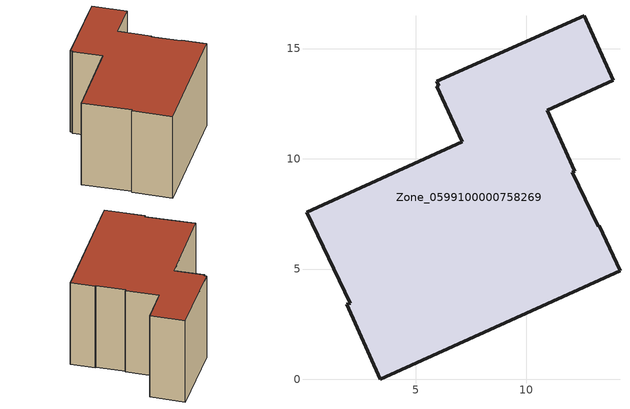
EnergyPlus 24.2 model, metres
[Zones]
Zone_0599100000758269
 floor ground (C_G): 13.32,6.97 14.26,4.91 3.4,0 1.87,3.4 2.02,3.46 0.04,7.58 7.1,10.78 5.95,13.28 6.04,13.32 5.96,13.52 12.65,16.49 13.95,13.57 10.96,12.19 12.21,9.44 12.09,9.38 13.26,6.93 z0
 wall outside (C_F): 13.95,13.57 12.65,16.49 5.96,13.52 6.04,13.32 5.95,13.28 7.1,10.78 0.04,7.58 2.02,3.46 1.87,3.4 3.4,0 14.26,4.91 13.32,6.97 13.26,6.93 12.09,9.38 12.21,9.44 10.96,12.19 13.95,13.57 z0:8.52
 roof outside (C_R): 1.87,3.4 3.4,0 14.26,4.91 13.32,6.97 13.26,6.93 12.09,9.38 12.21,9.44 10.96,12.19 13.95,13.57 12.65,16.49 5.96,13.52 6.04,13.32 5.95,13.28 7.1,10.78 0.04,7.58 2.02,3.46 z8.52
[BUILDING]
Pand.0599100000758269: North Axis=0; Terrain=City; Loads Convergence Tolerance Value=0.04; Temperature Convergence Tolerance Value=0.4; Solar Distribution=FullExterior; Maximum Number of Warmup Days=25; Minimum Number of Warmup Days=1
[Site:Location]
Rotterdam.The.Hague.AP_ZH_NLD Design_Conditions: Latitude=51.96; Longitude=4.45; Time Zone=1; Elevation=-4.5
[SITE:GROUNDTEMPERATURE:BUILDINGSURFACE]
18, 18, 18, 18, 18, 18, 18, 18, 18, 18, 18, 18
[MATERIAL] Thermal Absorptance=0.9; Solar Absorptance=0.7; Visible Absorptance=0.7
Name | Roughness | Thickness | Conductivity | Density | Specific Heat
G.D.2006-2014 | MediumSmooth | 0.15 | 0.06 | 540 | 1210
F.D.2006-2014 | Rough | 0.3 | 0.12 | 1920 | 840
R.D.2006-2014 | MediumRough | 0.2 | 0.08 | 1500 | 1000
[CONSTRUCTION]
C_G: G.D.2006-2014
C_F: F.D.2006-2014
C_R: R.D.2006-2014
[ZONE]
Zone_0599100000758269: Type=1; Multiplier=1; Ceiling Height=Autocalculate; Volume=Autocalculate; Floor Area=autocalculate; Part of Total Floor Area=Yes
[ZONEINFILTRATION:DESIGNFLOWRATE]
Infil_Zone_0599100000758269: Zone or ZoneList or Space or SpaceList=Zone_0599100000758269; Schedule=AlwaysOn; Design Flow Rate Calculation Method=Flow/Area; Flow Rate per Floor Area=0.0021; Constant Term Coefficient=1; Temperature Term Coefficient=0; Velocity Term Coefficient=0; Velocity Squared Term Coefficient=0
[HVACTEMPLATE:ZONE:IDEALLOADSAIRSYSTEM]
Zone_0599100000758269: Maximum Heating Supply Air Temperature=50; Minimum Cooling Supply Air Temperature=13; Maximum Heating Supply Air Humidity Ratio=0.0156; Minimum Cooling Supply Air Humidity Ratio=0.0077; Heating Limit=NoLimit; Cooling Limit=NoLimit; Dehumidification Control Type=ConstantSensibleHeatRatio; Cooling Sensible Heat Ratio=0.7; Dehumidification Setpoint=60; Humidification Control Type=None; Humidification Setpoint=30; Outdoor Air Method=None; Outdoor Air Flow Rate per Person=0.00944; Outdoor Air Flow Rate per Zone Floor Area=0; Outdoor Air Flow Rate per Zone=0; Demand Controlled Ventilation Type=None; Outdoor Air Economizer Type=NoEconomizer; Heat Recovery Type=None; Sensible Heat Recovery Effectiveness=0.7; Latent Heat Recovery Effectiveness=0.65
[ZONECONTROL:THERMOSTAT]
ThermostatControl_Zone_0599100000758269: Zone or ZoneList=Zone_0599100000758269; Control Type Schedule=DualSetpointControlType; Control 1=Thermostat_Zone_0599100000758269; Temperature Difference Between Cutout And Setpoint=0
[THERMOSTATSETPOINT:DUALSETPOINT]
Thermostat_Zone_0599100000758269: Heating Setpoint Temperature Schedule=HeatingSetpoint_Zone_0599100000758269; Cooling Setpoint Temperature Schedule=CoolingSetpoint_Zone_0599100000758269
[SCHEDULE:COMPACT]
HeatingSetpoint_Zone_0599100000758269: Through: 12/31, For: AllDays, Until: 24:00, 21
CoolingSetpoint_Zone_0599100000758269: Through: 12/31, For: AllDays, Until: 24:00, 24
DualSetpointControlType: Through: 12/31, For: AllDays, Until: 24:00, 4
AlwaysOn: Through: 12/31, For: AllDays, Until: 24:00, 1
